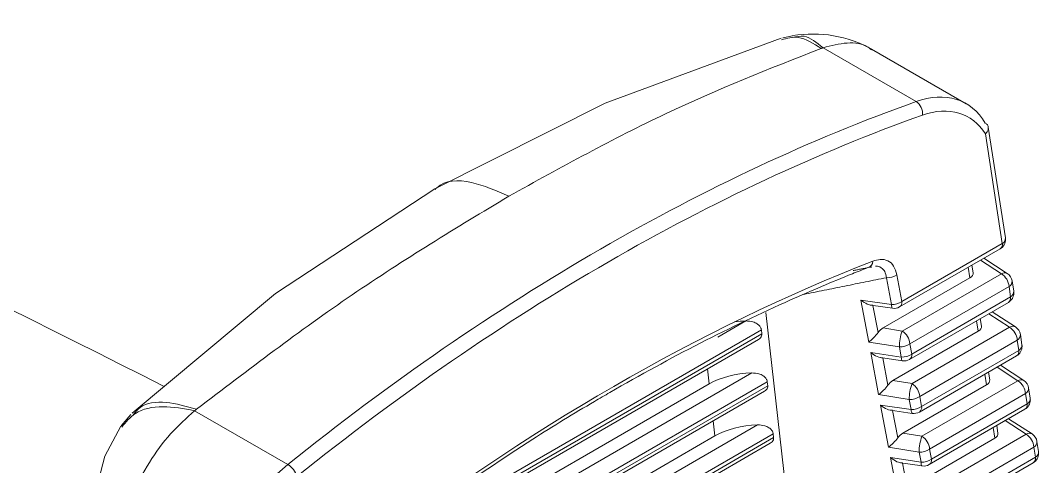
# Model space of a CAD drawing. Extents: x 11 to 120, y 2 to 94.
# Drawn here: x 21.788 to 22.72, y 78.233 to 78.641 of the extents above; entities that cross this region are included whole.
import ezdxf

# ---------------------------------------------------------------- set-up
doc = ezdxf.new("R2010")
doc.units = 0
doc.header["$MEASUREMENT"] = 0
doc.linetypes.add('SLD-Solid', pattern=[0])
doc.layers.add('OBJECT', color=7, linetype='CONTINUOUS')

msp = doc.modelspace()

# ---------------------------------------------------------------- linework, layer by layer
at = {"layer": 'OBJECT', "color": 7, "linetype": 'SLD-Solid', "lineweight": 15}
for p, q in [((22.49474, 78.62732), (22.48611, 78.62547)), ((22.52277, 78.61635), (22.60802, 78.56713)), ((22.65381, 78.56518), (22.56715, 78.61521)), ((22.68971, 78.44253), (22.67403, 78.54377)), ((22.67137, 78.53756), (22.68688, 78.43735)), ((22.59287, 78.37926), (22.68482, 78.43234)), ((22.59493, 78.38427), (22.68688, 78.43735)), ((22.686, 78.40965), (22.66697, 78.42204)), ((22.69139, 78.4099), (22.67004, 78.4238)), ((22.56467, 78.41524), (22.56715, 78.41604)), ((22.59523, 78.35725), (22.686, 78.40965)), ((22.65725, 78.40594), (22.65576, 78.41556)), ((22.66015, 78.41057), (22.65908, 78.41748)), ((22.57772, 78.36003), (22.65725, 78.40594)), ((22.58072, 78.40601), (22.58533, 78.38151)), ((22.59493, 78.38427), (22.59032, 78.40878)), ((22.69728, 78.39363), (22.69582, 78.40305)), ((22.693, 78.39788), (22.60223, 78.34548)), ((22.69446, 78.38845), (22.693, 78.39788)), ((22.55736, 78.38561), (22.58533, 78.38151)), ((22.56459, 78.34716), (22.55736, 78.38561)), ((22.60191, 78.3312), (22.6924, 78.38344)), ((22.60397, 78.33622), (22.69446, 78.38845)), ((22.50913, 78.03191), (22.47037, 78.37406)), ((22.56648, 78.38095), (22.58642, 78.37802)), ((22.56841, 78.38067), (22.5731, 78.35577)), ((22.69358, 78.36071), (22.67451, 78.37311)), ((22.69897, 78.36096), (22.67758, 78.37488)), ((22.42663, 78.35169), (22.45214, 78.36641)), ((22.66482, 78.35699), (22.66333, 78.36666)), ((22.66773, 78.36162), (22.66665, 78.36858)), ((22.08585, 78.13483), (22.46681, 78.35475)), ((22.4664, 78.35838), (22.09224, 78.14238)), ((22.46681, 78.35475), (22.4664, 78.35838)), ((22.57772, 78.36003), (22.59523, 78.35725)), ((22.58677, 78.31193), (22.66482, 78.35699)), ((22.60428, 78.30915), (22.69358, 78.36071)), ((22.70485, 78.34473), (22.7034, 78.35411)), ((22.08285, 78.12971), (22.46374, 78.3496)), ((22.59263, 78.34271), (22.56459, 78.34716)), ((22.60223, 78.34548), (22.60397, 78.33622)), ((22.70058, 78.34893), (22.61128, 78.29738)), ((22.70203, 78.33955), (22.70058, 78.34893)), ((22.5664, 78.33756), (22.59437, 78.33345)), ((22.57364, 78.29906), (22.5664, 78.33756)), ((22.59437, 78.33345), (22.59263, 78.34271)), ((22.61301, 78.28816), (22.70203, 78.33955)), ((22.57552, 78.33289), (22.59546, 78.32997)), ((22.57746, 78.33261), (22.58215, 78.30767)), ((22.61095, 78.28315), (22.69997, 78.33453)), ((22.70655, 78.31201), (22.68512, 78.32596)), ((22.0779, 78.09974), (22.45753, 78.31889)), ((22.41694, 78.32258), (22.4185, 78.30879)), ((22.6724, 78.30804), (22.6709, 78.31775)), ((22.67531, 78.31267), (22.67422, 78.31967)), ((22.70116, 78.31176), (22.68205, 78.32419)), ((22.06713, 78.0734), (22.47219, 78.30723)), ((22.47178, 78.31086), (22.0755, 78.0821)), ((22.4185, 78.30879), (22.07893, 78.11276)), ((22.47219, 78.30723), (22.47178, 78.31086)), ((22.58677, 78.31193), (22.60428, 78.30915)), ((22.59582, 78.26383), (22.6724, 78.30804)), ((22.61333, 78.26106), (22.70116, 78.31176)), ((22.06685, 78.06985), (22.46912, 78.30208)), ((22.60167, 78.29461), (22.57364, 78.29906)), ((22.70816, 78.29998), (22.62033, 78.24928)), ((22.7096, 78.29065), (22.70816, 78.29998)), ((22.71242, 78.29582), (22.71098, 78.30516)), ((22.57544, 78.2895), (22.60341, 78.2854)), ((22.58269, 78.25096), (22.57544, 78.2895)), ((22.60341, 78.2854), (22.60167, 78.29461)), ((22.61128, 78.29738), (22.61301, 78.28816)), ((22.62205, 78.24011), (22.7096, 78.29065)), ((21.88907, 78.2808), (21.88029, 78.27046)), ((21.94761, 78.28431), (22.03286, 78.2351)), ((22.58456, 78.28484), (22.6045, 78.28191)), ((22.5865, 78.28456), (22.5912, 78.25957)), ((22.61999, 78.23509), (22.70754, 78.28563)), ((22.07251, 78.046), (22.46291, 78.27137)), ((22.42232, 78.27506), (22.42388, 78.26127)), ((22.68289, 78.26373), (22.6818, 78.27077)), ((22.70874, 78.26281), (22.68959, 78.27527)), ((22.71413, 78.26306), (22.69265, 78.27704)), ((22.42388, 78.26127), (22.06806, 78.05586)), ((22.47716, 78.26334), (22.07231, 78.02963)), ((22.47757, 78.25971), (22.47716, 78.26334)), ((22.59582, 78.26383), (22.61333, 78.26106)), ((22.62238, 78.21296), (22.70874, 78.26281)), ((22.67998, 78.2591), (22.67847, 78.26885)), ((22.06266, 78.01681), (22.47451, 78.25456)), ((22.06927, 78.024), (22.47757, 78.25971)), ((22.60487, 78.21573), (22.67998, 78.2591)), ((22.71573, 78.25104), (22.62938, 78.20118)), ((22.71717, 78.24174), (22.71573, 78.25104)), ((22.71999, 78.24692), (22.71856, 78.25621)), ((22.61072, 78.24651), (22.58269, 78.25096)), ((22.61245, 78.23734), (22.61072, 78.24651)), ((22.62033, 78.24928), (22.62205, 78.24011)), ((22.63109, 78.19205), (22.71717, 78.24174)), ((22.58448, 78.24145), (22.61245, 78.23734)), ((22.59174, 78.20286), (22.58448, 78.24145)), ((22.5936, 78.23678), (22.61354, 78.23386)), ((22.59554, 78.2365), (22.60024, 78.21147)), ((22.62903, 78.18704), (22.71511, 78.23673))]:
    msp.add_line(p, q, dxfattribs=at)
at = {"layer": 'OBJECT', "color": 7, "linetype": 'SLD-Solid', "lineweight": 15, "flags": 128}
for points in [[(22.48444, 78.62502), (22.3235, 78.56581), (22.16744, 78.48728)], [(22.16744, 78.48728), (22.02151, 78.39146), (21.89029, 78.28202)], [(22.58642, 78.37802), (22.58621, 78.37811), (22.58588, 78.37852), (22.58562, 78.37923), (22.58543, 78.38024), (22.58533, 78.38151)], [(22.59437, 78.33345), (22.59447, 78.33219), (22.59466, 78.33118), (22.59492, 78.33046), (22.59525, 78.33005), (22.59546, 78.32997)], [(22.60341, 78.2854), (22.60351, 78.28413), (22.6037, 78.28313), (22.60396, 78.28241), (22.60429, 78.282), (22.6045, 78.28191)], [(21.88008, 78.27015), (21.86529, 78.24274), (21.85976, 78.22048)], [(22.61245, 78.23734), (22.61255, 78.23608), (22.61274, 78.23507), (22.613, 78.23435), (22.61333, 78.23394), (22.61354, 78.23386)]]:
    msp.add_lwpolyline(points, dxfattribs=at)
at = {"layer": 'OBJECT', "color": 7, "linetype": 'SLD-Solid', "lineweight": 15}
for centre, radius, start, end in [((7.12793, 48.9881), 32.83859, 63.228049, 68.297856), ((22.51356, 78.51741), 0.11152, 61.12745, 99.47436), ((22.60039, 78.55602), 0.01348, 354.43633, 55.51887), ((22.67982, 78.441), 0.01, 299.99731, 0), ((22.68418, 78.44219), 0.00554, 299.24671, 3.571), ((22.67982, 78.441), 0.01, 0, 8.80187), ((22.68179, 78.43652), 0.00517, 305.99954, 9.30333), ((22.56244, 78.42085), 0.0058, 282.90642, 2.81751), ((22.68891, 78.40516), 0.00535, 62.38373, 122.9562), ((22.67754, 78.39666), 0.0155, 4.50671, 56.94993), ((22.68594, 78.40152), 0.01, 8.80187, 56.93993), ((22.58164, 78.42086), 0.01488, 266.44515, 305.68675), ((22.69015, 78.40279), 0.00568, 300.1444, 2.67331), ((22.6874, 78.3921), 0.01, 299.99731, 0), ((22.6916, 78.39336), 0.00568, 300.1444, 2.67331), ((22.6874, 78.3921), 0.01, 0, 8.80187), ((22.58625, 78.39636), 0.01488, 266.44515, 305.68675), ((22.58983, 78.38344), 0.00517, 305.99954, 9.30333), ((22.68936, 78.38762), 0.00517, 305.99954, 9.30333), ((22.58787, 78.38792), 0.01, 261.64883, 299.99731), ((22.63202, 78.34316), 0.0394, 159.04028, 180.65212), ((22.58678, 78.34426), 0.0155, 4.50671, 56.94993), ((22.69649, 78.35621), 0.00535, 62.38373, 122.9562), ((22.68512, 78.34771), 0.0155, 4.50671, 56.94993), ((22.69352, 78.35258), 0.01, 8.80187, 56.93993), ((22.69772, 78.35384), 0.00568, 300.1444, 2.67331), ((22.59355, 78.35757), 0.01488, 266.44515, 305.68675), ((22.69918, 78.34446), 0.00568, 300.1444, 2.67331), ((22.69497, 78.3432), 0.01, 0, 8.80187), ((22.59529, 78.3483), 0.01488, 266.44515, 305.68675), ((22.59904, 78.33531), 0.00502, 304.94113, 10.36175), ((22.69497, 78.3432), 0.01, 299.99731, 0), ((22.69693, 78.33871), 0.00517, 305.99954, 9.30333), ((22.59691, 78.33986), 0.01, 261.64883, 299.99731), ((22.64107, 78.29506), 0.0394, 159.04028, 180.65212), ((22.59582, 78.29616), 0.0155, 4.50671, 56.94993), ((22.70407, 78.30727), 0.00535, 62.38373, 122.9562), ((22.6927, 78.29876), 0.0155, 4.50671, 56.94993), ((22.70109, 78.30363), 0.01, 8.80187, 56.93993), ((22.7053, 78.30489), 0.00568, 300.1444, 2.67331), ((22.6026, 78.30947), 0.01488, 266.44515, 305.68675), ((22.70254, 78.29429), 0.01, 299.99731, 0), ((22.7045, 78.28981), 0.00517, 305.99954, 9.30333), ((22.70675, 78.29556), 0.00568, 300.1444, 2.67331), ((22.70254, 78.29429), 0.01, 0, 8.80187), ((22.60433, 78.30025), 0.01488, 266.44515, 305.68675), ((22.60595, 78.29181), 0.01, 261.64883, 299.99731), ((22.60808, 78.28726), 0.00502, 304.94113, 10.36175), ((22.65012, 78.24696), 0.0394, 159.04028, 180.65212), ((22.60487, 78.24806), 0.0155, 4.50671, 56.94993), ((22.71165, 78.25832), 0.00535, 62.38373, 122.9562), ((22.70028, 78.24982), 0.0155, 4.50671, 56.94993), ((22.70867, 78.25468), 0.01, 8.80187, 56.93993), ((22.71288, 78.25595), 0.00568, 300.1444, 2.67331), ((22.61165, 78.26137), 0.01488, 266.44515, 305.68675), ((22.71011, 78.24539), 0.01, 299.99731, 0), ((22.71208, 78.24091), 0.00517, 305.99954, 9.30333), ((22.71432, 78.24666), 0.00568, 300.1444, 2.67331), ((22.71011, 78.24539), 0.01, 0, 8.80187), ((22.02328, 78.21915), 0.01861, 15.62648, 59.01446), ((22.61337, 78.25219), 0.01488, 266.44515, 305.68675), ((22.61499, 78.24375), 0.01, 261.64883, 299.99731), ((22.61712, 78.2392), 0.00502, 304.94113, 10.36175)]:
    msp.add_arc(centre, radius, start, end, dxfattribs=at)
for centre, major_axis, ratio, start_param, end_param in [((22.59672, 78.45958), (0.05539, 0.10653), 0.604579, 5.923485, 6.860106), ((22.4027, 76.54668), (1.03077, 2.00185), 0.606843, 0.574391, 0.937899), ((22.60378, 78.45593), (0.05037, 0.09788), 0.60697, 5.935899, 6.857432), ((22.40976, 76.54303), (1.02574, 1.9932), 0.60697, 0.574247, 0.937755), ((22.41223, 76.48758), (0.99276, 1.93123), 0.606953, 0.600984, 0.910013), ((22.65011, 78.41007), (0.01008, -0.00003), 0.578066, 5.500531, 6.374197), ((22.5599, 78.39202), (0.01054, -0.01013), 0.443807, 4.891715, 5.946127), ((22.45559, 78.33141), (0.06026, -0.00006), 0.581691, 1.628662, 1.801841), ((22.56714, 78.35357), (0.00839, 0.00863), 0.259031, 4.154567, 5.208979), ((22.57835, 78.35179), (0.00622, 0.00869), 0.616507, 0.936244, 1.553976), ((22.65769, 78.36112), (0.01008, -0.00003), 0.578066, 5.500531, 6.374197), ((22.56894, 78.34397), (0.01054, -0.01013), 0.443807, 4.891715, 5.946127), ((22.46097, 78.2839), (0.06026, -0.00006), 0.581691, 1.628662, 2.353592), ((22.57619, 78.30547), (0.00839, 0.00863), 0.259031, 4.154567, 5.208979), ((22.5874, 78.30369), (0.00622, 0.00869), 0.616507, 0.936244, 1.553976), ((22.66527, 78.31217), (0.01008, -0.00003), 0.578066, 5.500531, 6.374197), ((22.57798, 78.29591), (0.01054, -0.01013), 0.443807, 4.891715, 5.946127), ((22.46636, 78.23638), (0.06026, -0.00006), 0.581691, 1.628662, 2.353592), ((22.59645, 78.25559), (0.00622, 0.00869), 0.616507, 0.936244, 1.553976), ((22.67285, 78.26323), (0.01008, -0.00003), 0.578066, 5.500531, 6.374197), ((22.58523, 78.25737), (0.00839, 0.00863), 0.259031, 4.154567, 5.208979), ((22.05224, 78.14525), (0.05539, 0.10653), 0.604579, 0.940429, 1.87705), ((22.58702, 78.24786), (0.01054, -0.01013), 0.443807, 4.891715, 5.946127)]:
    msp.add_ellipse(centre, major_axis=major_axis, ratio=ratio, start_param=start_param, end_param=end_param, dxfattribs=at)
for points, knots in [([(22.52105, 78.61572), (22.51396, 78.62026), (22.50137, 78.62834), (22.48979, 78.62503), (22.48472, 78.62358)], [0, 0, 0, 0, 0.562751, 1, 1, 1, 1]), ([(22.52277, 78.61635), (22.51695, 78.62109), (22.50744, 78.62882), (22.49844, 78.62654), (22.49496, 78.62565)], [0, 0, 0, 0, 0.612668, 1, 1, 1, 1]), ([(22.52277, 78.61635), (22.53022, 78.61824), (22.54513, 78.62203), (22.56023, 78.62018), (22.56608, 78.61526), (22.56704, 78.61445)], [0, 0, 0, 0, 0.45534, 0.910681, 1, 1, 1, 1]), ([(22.67148, 78.54737), (22.67214, 78.54686), (22.67347, 78.54583), (22.67423, 78.5436), (22.67396, 78.54116), (22.67283, 78.53913), (22.67181, 78.53798), (22.67142, 78.53761), (22.67137, 78.53756)], [0, 0, 0, 0, 0.219281, 0.438507, 0.659241, 0.882986, 0.98583, 1, 1, 1, 1]), ([(22.23519, 78.48059), (22.22375, 78.48557), (22.19998, 78.4959), (22.17587, 78.49557), (22.16829, 78.48727), (22.16782, 78.48675)], [0, 0, 0, 0, 0.465406, 0.966483, 1, 1, 1, 1]), ([(22.59032, 78.40878), (22.58952, 78.41158), (22.5879, 78.41721), (22.58235, 78.42197), (22.57552, 78.42334), (22.57057, 78.42184), (22.56824, 78.42114)], [0, 0, 0, 0, 0.261879, 0.524407, 0.77642, 1, 1, 1, 1]), ([(22.56374, 78.4152), (22.55904, 78.41335), (22.53555, 78.40412), (22.45699, 78.37079), (22.37802, 78.33045), (22.29939, 78.28459), (22.22081, 78.23689), (22.14787, 78.18352), (22.09353, 78.14375)], [0, 0, 0, 0, 0.029968, 0.149857, 0.5, 0.529967, 0.649857, 1, 1, 1, 1]), ([(22.57083, 78.41648), (22.57095, 78.4165), (22.57299, 78.41689), (22.57615, 78.41538), (22.57973, 78.41195), (22.58038, 78.40804), (22.58072, 78.40601)], [0, 0, 0, 0, 0.018701, 0.338132, 0.658067, 1, 1, 1, 1]), ([(22.45214, 78.36641), (22.45435, 78.36631), (22.45803, 78.36613), (22.46241, 78.3641), (22.46498, 78.36185), (22.46613, 78.35985), (22.46633, 78.35873), (22.4664, 78.35838)], [0, 0, 0, 0, 0.345936, 0.577481, 0.767317, 0.928004, 1, 1, 1, 1]), ([(22.46681, 78.35475), (22.4668, 78.35406), (22.46677, 78.35268), (22.46563, 78.35088), (22.46436, 78.35003), (22.46373, 78.34961)], [0, 0, 0, 0, 0.33826, 0.676501, 1, 1, 1, 1]), ([(22.45753, 78.31889), (22.45973, 78.31879), (22.46342, 78.31861), (22.46779, 78.31659), (22.47036, 78.31433), (22.47152, 78.31234), (22.47172, 78.31121), (22.47178, 78.31086)], [0, 0, 0, 0, 0.345936, 0.577481, 0.767317, 0.928004, 1, 1, 1, 1]), ([(22.47219, 78.30723), (22.47218, 78.30654), (22.47216, 78.30516), (22.47102, 78.30336), (22.46974, 78.30251), (22.46912, 78.30209)], [0, 0, 0, 0, 0.33826, 0.676501, 1, 1, 1, 1]), ([(21.94933, 78.28567), (21.9399, 78.28832), (21.92034, 78.2938), (21.89971, 78.29103), (21.89344, 78.28313), (21.8916, 78.2808)], [0, 0, 0, 0, 0.396583, 0.822208, 1, 1, 1, 1]), ([(21.94761, 78.28431), (21.93772, 78.28617), (21.91724, 78.29), (21.89297, 78.28438), (21.88461, 78.2739), (21.88094, 78.26931)], [0, 0, 0, 0, 0.344257, 0.712567, 1, 1, 1, 1]), ([(22.46291, 78.27137), (22.46512, 78.27127), (22.4688, 78.27109), (22.47318, 78.26907), (22.47574, 78.26681), (22.4769, 78.26482), (22.4771, 78.26369), (22.47716, 78.26334)], [0, 0, 0, 0, 0.345936, 0.577481, 0.767317, 0.928004, 1, 1, 1, 1]), ([(22.47757, 78.25971), (22.47756, 78.25902), (22.47754, 78.25764), (22.4764, 78.25584), (22.47512, 78.25499), (22.4745, 78.25457)], [0, 0, 0, 0, 0.33826, 0.676501, 1, 1, 1, 1])]:
    msp.add_open_spline(points, degree=3, knots=knots, dxfattribs=at)
for points, degree in [([(22.23519, 78.48059), (22.28313, 78.50701), (22.379, 78.55985), (22.4737, 78.59709), (22.52105, 78.61572)], 3), ([(22.52105, 78.61572), (22.52277, 78.61635)], 1), ([(22.67148, 78.54737), (22.67124, 78.5475)], 1), ([(22.23519, 78.48059), (22.18726, 78.45167), (22.09139, 78.39381), (21.99668, 78.32172), (21.94933, 78.28567)], 3), ([(22.56374, 78.4152), (22.55025, 78.41249)], 1), ([(22.56553, 78.41552), (22.56715, 78.41581)], 1), ([(22.50489, 78.39069), (22.58072, 78.40601)], 1), ([(21.94761, 78.28431), (21.94008, 78.27764), (21.925, 78.26429), (21.90566, 78.23747), (21.89009, 78.20796), (21.88446, 78.18791), (21.88164, 78.17788)], 3), ([(21.94933, 78.28567), (21.94761, 78.28431)], 1)]:
    msp.add_open_spline(points, degree=degree, dxfattribs=at)

doc.saveas('drawing.dxf')
